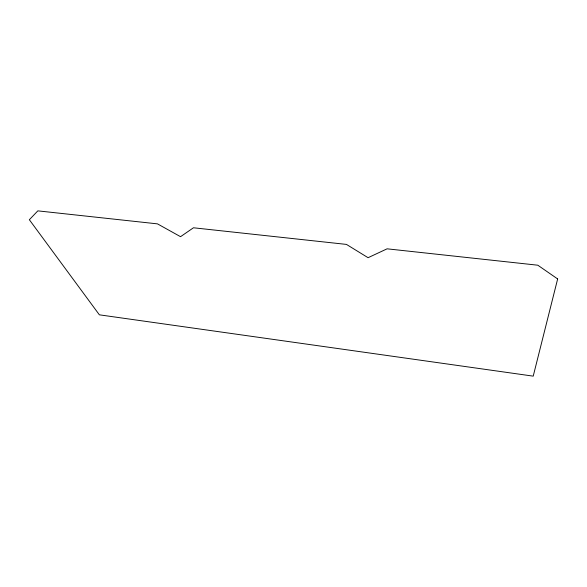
<?xml version="1.0" encoding="UTF-8"?>
<svg xmlns="http://www.w3.org/2000/svg" width="587" height="587" viewBox="0 0 587 587"><rect width="100%" height="100%" fill="white"/><g stroke="black" fill="none" stroke-linecap="round" stroke-linejoin="round"><path stroke-width="0.88" d="M557.65 278.942L533.216 376.142L99.372 314.823L29.35 219.736L37.832 210.858L157.47 223.867L180.539 236.686L193.468 227.778L346.447 244.405L368.078 257.7L387.097 248.822L537.809 265.207L557.65 278.942"/></g></svg>
